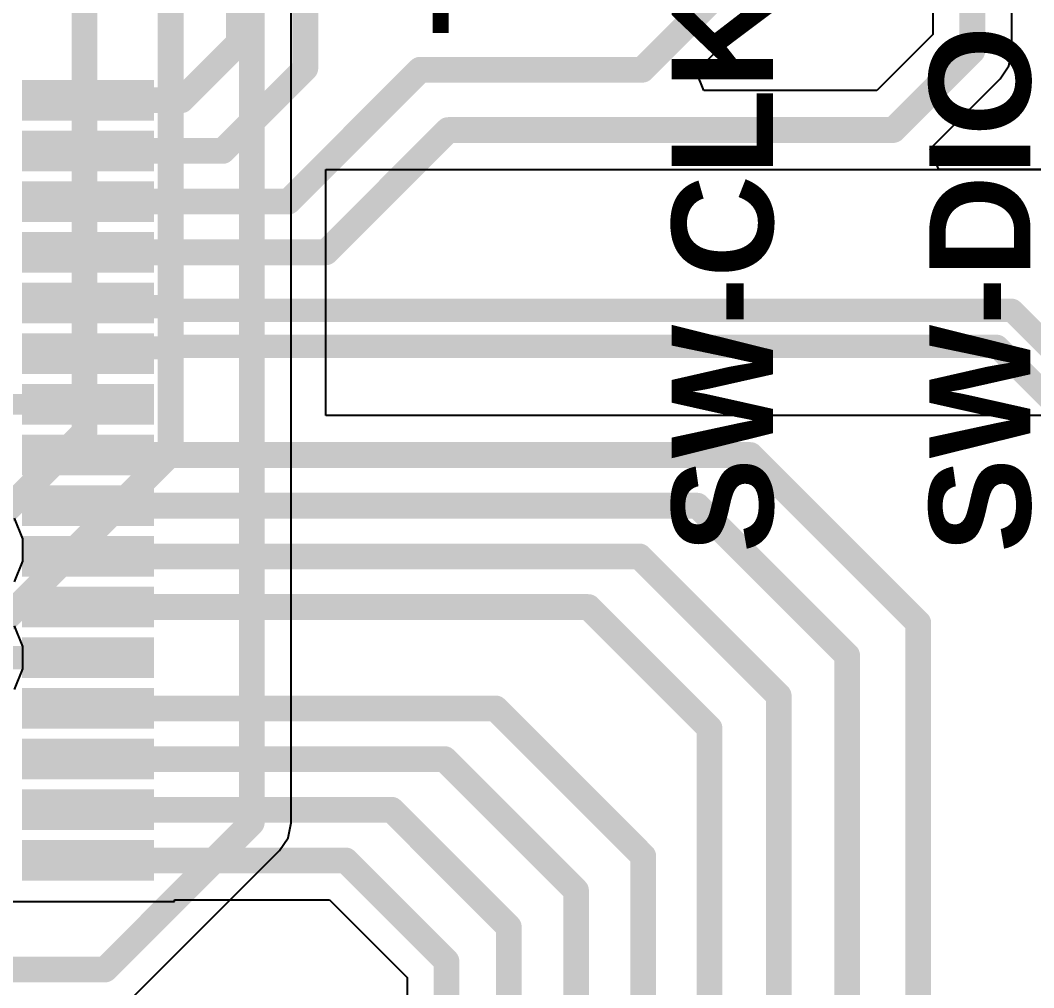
# Model space of a CAD drawing. Header units: inches. Extents: x 0 to 5401, y 0 to 5414.
# Drawn here: x 81.64 to 91.64, y 56.56 to 66.1 of the extents above; entities that cross this region are included whole.
import ezdxf

# ---------------------------------------------------------------- set-up
doc = ezdxf.new("R2010")
doc.units = ezdxf.units.IN
for name, color, linetype in [('Bottom Layer', 5, 'Continuous'), ('Layer 1', 16, 'Continuous'), ('Layer 2', 76, 'Continuous'), ('Top Layer', 1, 'Continuous'), ('Top Overlay', 2, 'Continuous'), ('Top Paste', 8, 'Continuous'), ('Top Solder', 216, 'Continuous')]:
    doc.layers.add(name, color=color, linetype=linetype)
doc.styles.add('Arial_Bold', font='', dxfattribs={"height": 0.2})
doc.styles.get('Arial_Bold').set_extended_font_data('Arial', bold=True)

# ---------------------------------------------------------------- blocks, each defined once
blk = doc.blocks.new('LQFP_64_10_10__35')
at = {"layer": 'Top Layer'}
for points in [[(6.349899669999999, 3.9000557), (6.349899669999999, 3.6000563), (5.149899529999999, 3.6000563), (5.149899529999999, 3.9000557)], [(6.349899669999999, 3.399929699999999), (6.349899669999999, 3.0999303), (5.149899529999999, 3.0999303), (5.149899529999999, 3.399929699999999)], [(6.349899669999999, 2.9000577), (6.349899669999999, 2.6000583), (5.149899529999999, 2.6000583), (5.149899529999999, 2.9000577)], [(6.349899669999999, 2.3999317), (6.349899669999999, 2.0999323), (5.149899529999999, 2.0999323), (5.149899529999999, 2.3999317)], [(6.349899669999999, 1.9000597), (6.349899669999999, 1.6000603), (5.149899529999999, 1.6000603), (5.149899529999999, 1.9000597)], [(6.349899669999999, 1.3999337), (6.349899669999999, 1.0999343), (5.149899529999999, 1.0999343), (5.149899529999999, 1.3999337)], [(6.349899669999999, 0.9000616999999999), (6.349899669999999, 0.6000622999999998), (5.149899529999999, 0.6000623000000002), (5.149899529999999, 0.9000617000000002)], [(6.349899669999999, 0.3999356999999998), (6.349899669999999, 0.09993629999999988), (5.149899529999999, 0.09993630000000009), (5.149899529999999, 0.3999357000000001)], [(6.349899669999999, -0.09993630000000009), (6.349899669999999, -0.3999357000000001), (5.149899529999999, -0.3999356999999998), (5.149899529999999, -0.09993629999999988)], [(6.349899669999999, -0.6000623000000002), (6.349899669999999, -0.9000617000000002), (5.149899529999999, -0.9000616999999999), (5.149899529999999, -0.6000622999999998)], [(6.349899669999999, -1.0999343), (6.349899669999999, -1.3999337), (5.149899529999999, -1.3999337), (5.149899529999999, -1.0999343)], [(6.349899669999999, -1.6000603), (6.349899669999999, -1.9000597), (5.149899529999999, -1.9000597), (5.149899529999999, -1.6000603)], [(6.349899669999999, -2.0999323), (6.349899669999999, -2.3999317), (5.149899529999999, -2.3999317), (5.149899529999999, -2.0999323)], [(6.349899669999999, -2.6000583), (6.349899669999999, -2.9000577), (5.149899529999999, -2.9000577), (5.149899529999999, -2.6000583)], [(6.349899669999999, -3.0999303), (6.349899669999999, -3.399929699999999), (5.149899529999999, -3.399929699999999), (5.149899529999999, -3.0999303)], [(6.349899669999999, -3.6000563), (6.349899669999999, -3.9000557), (5.149899529999999, -3.9000557), (5.149899529999999, -3.6000563)]]:
    blk.add_hatch(color=1, dxfattribs=at).paths.add_polyline_path(points)
at = {"layer": 'Top Paste'}
for points in [[(6.349899669999999, 3.9000557), (6.349899669999999, 3.6000563), (5.149899529999999, 3.6000563), (5.149899529999999, 3.9000557)], [(6.349899669999999, 3.399929699999999), (6.349899669999999, 3.0999303), (5.149899529999999, 3.0999303), (5.149899529999999, 3.399929699999999)], [(6.349899669999999, 2.9000577), (6.349899669999999, 2.6000583), (5.149899529999999, 2.6000583), (5.149899529999999, 2.9000577)], [(6.349899669999999, 2.3999317), (6.349899669999999, 2.0999323), (5.149899529999999, 2.0999323), (5.149899529999999, 2.3999317)], [(6.349899669999999, 1.9000597), (6.349899669999999, 1.6000603), (5.149899529999999, 1.6000603), (5.149899529999999, 1.9000597)], [(6.349899669999999, 1.3999337), (6.349899669999999, 1.0999343), (5.149899529999999, 1.0999343), (5.149899529999999, 1.3999337)], [(6.349899669999999, 0.9000616999999999), (6.349899669999999, 0.6000622999999998), (5.149899529999999, 0.6000623000000002), (5.149899529999999, 0.9000617000000002)], [(6.349899669999999, 0.3999356999999998), (6.349899669999999, 0.09993629999999988), (5.149899529999999, 0.09993630000000009), (5.149899529999999, 0.3999357000000001)], [(6.349899669999999, -0.09993630000000009), (6.349899669999999, -0.3999357000000001), (5.149899529999999, -0.3999356999999998), (5.149899529999999, -0.09993629999999988)], [(6.349899669999999, -0.6000623000000002), (6.349899669999999, -0.9000617000000002), (5.149899529999999, -0.9000616999999999), (5.149899529999999, -0.6000622999999998)], [(6.349899669999999, -1.0999343), (6.349899669999999, -1.3999337), (5.149899529999999, -1.3999337), (5.149899529999999, -1.0999343)], [(6.349899669999999, -1.6000603), (6.349899669999999, -1.9000597), (5.149899529999999, -1.9000597), (5.149899529999999, -1.6000603)], [(6.349899669999999, -2.0999323), (6.349899669999999, -2.3999317), (5.149899529999999, -2.3999317), (5.149899529999999, -2.0999323)], [(6.349899669999999, -2.6000583), (6.349899669999999, -2.9000577), (5.149899529999999, -2.9000577), (5.149899529999999, -2.6000583)], [(6.349899669999999, -3.0999303), (6.349899669999999, -3.399929699999999), (5.149899529999999, -3.399929699999999), (5.149899529999999, -3.0999303)], [(6.349899669999999, -3.6000563), (6.349899669999999, -3.9000557), (5.149899529999999, -3.9000557), (5.149899529999999, -3.6000563)]]:
    blk.add_hatch(color=8, dxfattribs=at).paths.add_polyline_path(points)
at = {"layer": 'Top Solder'}
for points in [[(6.400699670000001, 3.9508557), (6.400699670000001, 3.5492563), (5.09909953, 3.5492563), (5.09909953, 3.9508557)], [(6.400699670000001, 3.4507297), (6.400699670000001, 3.0491303), (5.09909953, 3.0491303), (5.09909953, 3.4507297)], [(6.400699670000001, 2.9508577), (6.400699670000001, 2.5492583), (5.09909953, 2.5492583), (5.09909953, 2.9508577)], [(6.400699670000001, 2.4507317), (6.400699670000001, 2.0491323), (5.09909953, 2.0491323), (5.09909953, 2.4507317)], [(6.400699670000001, 1.9508597), (6.400699670000001, 1.5492603), (5.09909953, 1.5492603), (5.09909953, 1.9508597)], [(6.400699670000001, 1.4507337), (6.400699670000001, 1.0491343), (5.09909953, 1.0491343), (5.09909953, 1.4507337)], [(6.400699670000001, 0.9508616999999998), (6.400699670000001, 0.5492622999999999), (5.09909953, 0.5492623000000001), (5.09909953, 0.9508617)], [(6.400699670000001, 0.4507356999999998), (6.400699670000001, 0.04913629999999989), (5.09909953, 0.0491363000000001), (5.09909953, 0.4507357000000001)], [(6.400699670000001, -0.0491363000000001), (6.400699670000001, -0.4507357000000001), (5.09909953, -0.4507356999999998), (5.09909953, -0.04913629999999989)], [(6.400699670000001, -0.5492623000000001), (6.400699670000001, -0.9508617), (5.09909953, -0.9508616999999998), (5.09909953, -0.5492622999999999)], [(6.400699670000001, -1.0491343), (6.400699670000001, -1.4507337), (5.09909953, -1.4507337), (5.09909953, -1.0491343)], [(6.400699670000001, -1.5492603), (6.400699670000001, -1.9508597), (5.09909953, -1.9508597), (5.09909953, -1.5492603)], [(6.400699670000001, -2.0491323), (6.400699670000001, -2.4507317), (5.09909953, -2.4507317), (5.09909953, -2.0491323)], [(6.400699670000001, -2.5492583), (6.400699670000001, -2.9508577), (5.09909953, -2.9508577), (5.09909953, -2.5492583)], [(6.400699670000001, -3.0491303), (6.400699670000001, -3.4507297), (5.09909953, -3.4507297), (5.09909953, -3.0491303)], [(6.400699670000001, -3.5492563), (6.400699670000001, -3.9508557), (5.09909953, -3.9508557), (5.09909953, -3.5492563)]]:
    blk.add_hatch(color=216, dxfattribs=at).paths.add_polyline_path(points)

msp = doc.modelspace()

# ---------------------------------------------------------------- linework, layer by layer
at = {"layer": 'Bottom Layer'}
for p, q in [((84.31007776, 58.18481123999999), (84.31007776, 75.17916892)), ((84.28050707999999, 58.03615266), (84.31007776, 58.18481123999999)), ((84.19629846, 57.91012547999999), (84.28050707999999, 58.03615266)), ((82.74849846, 56.46232547999999), (84.19629846, 57.91012547999999))]:
    msp.add_line(p, q, dxfattribs=at)
for points in [[(83.9216127, 58.18481123999999, 0.254, 0.254, 0), (83.9216127, 75.17916892, 0.254, 0.254, 0)], [(83.12132981999999, 61.82517479999999, 0.254, 0.254, 0), (83.12132981999999, 68.80697948, 0.254, 0.254, 0)], [(82.2706127, 62.03743244, 0.254, 0.254, 0), (82.2706127, 68.28609660000001, 0.254, 0.254, 0)], [(81.10923326, 60.87605299999999, 0.254, 0.254, 0), (82.2706127, 62.03743244, 0.254, 0.254, 0)], [(81.10923326, 59.81307824, 0.254, 0.254, 0), (83.12132981999999, 61.82517479999999, 0.254, 0.254, 0)], [(82.4738127, 56.73701123999999, 0.254, 0.254, 0), (83.9216127, 58.18481123999999, 0.254, 0.254, 0)], [(63.43564909999999, 56.73701123999999, 0.254, 0.254, 0), (82.4738127, 56.73701123999999, 0.254, 0.254, 0)]]:
    msp.add_lwpolyline(points, format="xyseb", dxfattribs=at)
for points in [[(82.2071127, 62.03743244, 0.127, 0.127, 1), (82.33411269999999, 62.03743244, 0.127, 0.127, 1)], [(82.2071127, 62.03743244, 0.127, 0.127, 1), (82.33411269999999, 62.03743244, 0.127, 0.127, 1)], [(83.05782982, 61.82517479999999, 0.127, 0.127, 1), (83.18482982, 61.82517479999999, 0.127, 0.127, 1)], [(83.05782982, 61.82517479999999, 0.127, 0.127, 1), (83.18482982, 61.82517479999999, 0.127, 0.127, 1)], [(83.85811269999999, 58.18481123999999, 0.127, 0.127, 1), (83.98511269999999, 58.18481123999999, 0.127, 0.127, 1)], [(83.85811269999999, 58.18481123999999, 0.127, 0.127, 1), (83.98511269999999, 58.18481123999999, 0.127, 0.127, 1)], [(82.41031269999999, 56.73701123999999, 0.127, 0.127, 1), (82.53731269999999, 56.73701123999999, 0.127, 0.127, 1)], [(82.41031269999999, 56.73701123999999, 0.127, 0.127, 1), (82.53731269999999, 56.73701123999999, 0.127, 0.127, 1)]]:
    msp.add_lwpolyline(points, format="xyseb", close=True, dxfattribs=at)
at = {"layer": 'Layer 1'}
for p, q in [((81.66323265999999, 60.98625089999999), (81.57889195999999, 61.18986745999999)), ((81.66323265999999, 60.7658551), (81.66323265999999, 60.98625089999999)), ((81.57889195999999, 60.56223854), (81.66323265999999, 60.7658551)), ((81.66323265999999, 59.92327613999999), (81.57889195999999, 60.1268927)), ((81.66323265999999, 59.70288034), (81.66323265999999, 59.92327613999999)), ((81.57889195999999, 59.49926377999999), (81.66323265999999, 59.70288034))]:
    msp.add_line(p, q, dxfattribs=at)
at = {"layer": 'Layer 2'}
for p, q in [((81.66323265999999, 60.98625089999999), (81.57889195999999, 61.18986745999999)), ((81.66323265999999, 60.7658551), (81.66323265999999, 60.98625089999999)), ((81.57889195999999, 60.56223854), (81.66323265999999, 60.7658551)), ((81.66323265999999, 59.92327613999999), (81.57889195999999, 60.1268927)), ((81.66323265999999, 59.70288034), (81.66323265999999, 59.92327613999999)), ((81.57889195999999, 59.49926377999999), (81.66323265999999, 59.70288034))]:
    msp.add_line(p, q, dxfattribs=at)
at = {"layer": 'Top Layer'}
for p, q in [((90.64514763999999, 68.60232151999999), (90.64514763999999, 65.96083073999999)), ((91.42207776, 65.79992428), (91.42207776, 68.60232151999999)), ((88.79369846, 66.08204715999999), (88.87790708, 66.20807434)), ((88.30732402, 65.59567272), (88.79369846, 66.08204715999999)), ((90.64514763999999, 65.96083073999999), (90.09225568, 65.40793878)), ((91.39250707999999, 65.6512657), (91.42207776, 65.79992428)), ((91.30829845999999, 65.52523852), (91.39250707999999, 65.6512657)), ((88.38508612, 65.40793878), (88.30732402, 65.59567272)), ((90.6172686, 64.83420865999999), (91.30829845999999, 65.52523852)), ((90.09225568, 65.40793878), (88.38508612, 65.40793878)), ((90.70143911999999, 64.63100865999999), (90.6172686, 64.83420865999999)), ((84.65348576, 62.2014123), (84.65348576, 64.63100865999999)), ((84.65348576, 64.63100865999999), (94.65995292, 64.63100865999999)), ((94.65995292, 64.63100865999999), (90.70143911999999, 64.63100865999999)), ((94.65995292, 62.2014123), (84.65348576, 62.2014123)), ((83.15951109999999, 57.40895553999999), (83.15951109999999, 57.42449017999999)), ((83.15951109999999, 57.42449017999999), (84.68788751999999, 57.42449017999999)), ((84.68788751999999, 57.42449017999999), (85.45468812, 56.65768957999999)), ((81.45151349999999, 57.40895553999999), (83.15951109999999, 57.40895553999999)), ((85.45468812, 56.65768957999999), (85.45468812, 49.54192276))]:
    msp.add_line(p, q, dxfattribs=at)
for points in [[(83.7946127, 65.88101123999999, 0.254, 0.254, 0), (83.7946127, 73.87969475999999, 0.254, 0.254, 0)], [(84.45068453999998, 65.62908642, 0.254, 0.254, 0), (84.45068453999998, 73.49030259999999, 0.254, 0.254, 0)], [(91.03361269999999, 65.79992428, 0.254, 0.254, 0), (91.03361269999999, 69.58941124, 0.254, 0.254, 0)], [(87.77666214, 65.61438236000001, 0.254, 0.254, 0), (88.51901269999999, 66.35673292, 0.254, 0.254, 0)], [(83.22666869999999, 65.31306724, 0.254, 0.254, 0), (83.7946127, 65.88101123999999, 0.254, 0.254, 0)], [(90.25316213999999, 65.01947372, 0.254, 0.254, 0), (91.03361269999999, 65.79992428, 0.254, 0.254, 0)], [(83.63453935999999, 64.81294124, 0.254, 0.254, 0), (84.45068453999998, 65.62908642, 0.254, 0.254, 0)], [(84.28195742, 64.31306923999999, 0.254, 0.254, 0), (85.58327054, 65.61438236000001, 0.254, 0.254, 0)], [(85.58327054, 65.61438236000001, 0.254, 0.254, 0), (87.77666214, 65.61438236000001, 0.254, 0.254, 0)], [(82.3055123, 65.31306724, 0.254, 0.254, 0), (83.22666869999999, 65.31306724, 0.254, 0.254, 0)], [(84.65348576, 63.81294323999999, 0.254, 0.254, 0), (85.86001624, 65.01947372, 0.254, 0.254, 0)], [(85.86001624, 65.01947372, 0.254, 0.254, 0), (90.25316213999999, 65.01947372, 0.254, 0.254, 0)], [(82.3055123, 64.81294124, 0.254, 0.254, 0), (83.63453935999999, 64.81294124, 0.254, 0.254, 0)], [(82.3055123, 64.31306923999999, 0.254, 0.254, 0), (84.28195742, 64.31306923999999, 0.254, 0.254, 0)], [(82.3055123, 63.81294323999999, 0.254, 0.254, 0), (84.65348576, 63.81294323999999, 0.254, 0.254, 0)], [(82.3055123, 63.31854747999999, 0.2286, 0.2286, 0), (82.34668823999999, 63.27737154, 0.2286, 0.2286, 0)], [(82.34668823999999, 63.27737154, 0.2286, 0.2286, 0), (83.07601876, 63.27737154, 0.2286, 0.2286, 0)], [(83.07601876, 63.27737154, 0.2286, 0.2286, 0), (83.11258206, 63.24080823999999, 0.2286, 0.2286, 0)], [(83.11258206, 63.24080823999999, 0.2286, 0.2286, 0), (91.4246076, 63.24080823999999, 0.2286, 0.2286, 0)], [(91.4246076, 63.24080823999999, 0.2286, 0.2286, 0), (92.73140965999998, 61.93400617999999, 0.2286, 0.2286, 0)], [(82.3055123, 62.87097153999999, 0.2286, 0.2286, 0), (83.09834536, 62.87097153999999, 0.2286, 0.2286, 0)], [(83.09834536, 62.87097153999999, 0.2286, 0.2286, 0), (83.11258206, 62.88520824, 0.2286, 0.2286, 0)], [(83.11258206, 62.88520824, 0.2286, 0.2286, 0), (91.27731553999999, 62.88520824, 0.2286, 0.2286, 0)], [(91.27731553999999, 62.88520824, 0.2286, 0.2286, 0), (92.37580966, 61.78671412, 0.2286, 0.2286, 0)], [(81.38202164, 62.31307324, 0.2032, 0.2032, 0), (82.3055123, 62.31307324, 0.2032, 0.2032, 0)], [(82.3055123, 61.81294723999999, 0.254, 0.254, 0), (88.84335038, 61.81294723999999, 0.254, 0.254, 0)], [(88.84335038, 61.81294723999999, 0.254, 0.254, 0), (90.50021269999999, 60.15608491999999, 0.254, 0.254, 0)], [(82.3055123, 61.31307523999999, 0.254, 0.254, 0), (88.32031357999999, 61.31307523999999, 0.254, 0.254, 0)], [(88.32031357999999, 61.31307523999999, 0.254, 0.254, 0), (89.79807541999999, 59.8353134, 0.254, 0.254, 0)], [(82.3055123, 60.81294924, 0.254, 0.254, 0), (87.7478687, 60.81294924, 0.254, 0.254, 0)], [(87.7478687, 60.81294924, 0.254, 0.254, 0), (89.12249638, 59.43832155999999, 0.254, 0.254, 0)], [(82.3055123, 60.31307724, 0.254, 0.254, 0), (87.24372949999999, 60.31307724, 0.254, 0.254, 0)], [(87.24372949999999, 60.31307724, 0.254, 0.254, 0), (88.43970373999998, 59.11710299999999, 0.254, 0.254, 0)], [(90.50021269999999, 51.47093592, 0.254, 0.254, 0), (90.50021269999999, 60.15608491999999, 0.254, 0.254, 0)], [(81.10929676, 59.81301474, 0.2286, 0.2286, 0), (82.3054488, 59.81301474, 0.2286, 0.2286, 0)], [(82.3054488, 59.81301474, 0.2286, 0.2286, 0), (82.3055123, 59.81295124, 0.2286, 0.2286, 0)], [(89.79807541999999, 51.18010083999999, 0.254, 0.254, 0), (89.79807541999999, 59.8353134, 0.254, 0.254, 0)], [(89.12249638, 50.90026904, 0.254, 0.254, 0), (89.12249638, 59.43832155999999, 0.254, 0.254, 0)], [(82.3055123, 59.31307924, 0.254, 0.254, 0), (86.32801886, 59.31307924, 0.254, 0.254, 0)], [(86.32801886, 59.31307924, 0.254, 0.254, 0), (87.78575534, 57.85534275999999, 0.254, 0.254, 0)], [(88.43970373999998, 50.61744512, 0.254, 0.254, 0), (88.43970373999998, 59.11710299999999, 0.254, 0.254, 0)], [(82.3055123, 58.81295323999999, 0.254, 0.254, 0), (85.82509886, 58.81295323999999, 0.254, 0.254, 0)], [(85.82509886, 58.81295323999999, 0.254, 0.254, 0), (87.12219558, 57.51585652, 0.254, 0.254, 0)], [(82.3055123, 58.31308124, 0.254, 0.254, 0), (85.3020519, 58.31308124, 0.254, 0.254, 0)], [(85.3020519, 58.31308124, 0.254, 0.254, 0), (86.45863582, 57.15649732, 0.254, 0.254, 0)], [(82.3055123, 57.81295523999999, 0.254, 0.254, 0), (84.84879398, 57.81295523999999, 0.254, 0.254, 0)], [(84.84879398, 57.81295523999999, 0.254, 0.254, 0), (85.84315318, 56.81859604, 0.254, 0.254, 0)], [(87.78575534, 50.34656936, 0.254, 0.254, 0), (87.78575534, 57.85534275999999, 0.254, 0.254, 0)], [(87.12219558, 50.07171596, 0.254, 0.254, 0), (87.12219558, 57.51585652, 0.254, 0.254, 0)], [(86.45863582, 49.79686256, 0.254, 0.254, 0), (86.45863582, 57.15649732, 0.254, 0.254, 0)], [(85.84315318, 49.54192276, 0.254, 0.254, 0), (85.84315318, 56.81859604, 0.254, 0.254, 0)]]:
    msp.add_lwpolyline(points, format="xyseb", dxfattribs=at)
for points in [[(83.7311127, 65.88101123999999, 0.127, 0.127, 1), (83.85811269999999, 65.88101123999999, 0.127, 0.127, 1)], [(83.7311127, 65.88101123999999, 0.127, 0.127, 1), (83.85811269999999, 65.88101123999999, 0.127, 0.127, 1)], [(90.9701127, 65.79992428, 0.127, 0.127, 1), (91.0971127, 65.79992428, 0.127, 0.127, 1)], [(90.9701127, 65.79992428, 0.127, 0.127, 1), (91.0971127, 65.79992428, 0.127, 0.127, 1)], [(84.38718453999999, 65.62908642, 0.127, 0.127, 1), (84.51418454, 65.62908642, 0.127, 0.127, 1)], [(84.38718453999999, 65.62908642, 0.127, 0.127, 1), (84.51418454, 65.62908642, 0.127, 0.127, 1)], [(85.51977054, 65.61438236000001, 0.127, 0.127, 1), (85.64677053999999, 65.61438236000001, 0.127, 0.127, 1)], [(85.51977054, 65.61438236000001, 0.127, 0.127, 1), (85.64677053999999, 65.61438236000001, 0.127, 0.127, 1)], [(87.71316214, 65.61438236000001, 0.127, 0.127, 1), (87.84016214, 65.61438236000001, 0.127, 0.127, 1)], [(87.71316214, 65.61438236000001, 0.127, 0.127, 1), (87.84016214, 65.61438236000001, 0.127, 0.127, 1)], [(82.2420123, 65.31306724, 0.127, 0.127, 1), (82.3690123, 65.31306724, 0.127, 0.127, 1)], [(83.1631687, 65.31306724, 0.127, 0.127, 1), (83.2901687, 65.31306724, 0.127, 0.127, 1)], [(83.1631687, 65.31306724, 0.127, 0.127, 1), (83.2901687, 65.31306724, 0.127, 0.127, 1)], [(85.79651623999999, 65.01947372, 0.127, 0.127, 1), (85.92351623999998, 65.01947372, 0.127, 0.127, 1)], [(85.79651623999999, 65.01947372, 0.127, 0.127, 1), (85.92351623999998, 65.01947372, 0.127, 0.127, 1)], [(90.18966214, 65.01947372, 0.127, 0.127, 1), (90.31666213999999, 65.01947372, 0.127, 0.127, 1)], [(90.18966214, 65.01947372, 0.127, 0.127, 1), (90.31666213999999, 65.01947372, 0.127, 0.127, 1)], [(82.2420123, 64.81294124, 0.127, 0.127, 1), (82.3690123, 64.81294124, 0.127, 0.127, 1)], [(83.57103936, 64.81294124, 0.127, 0.127, 1), (83.69803936, 64.81294124, 0.127, 0.127, 1)], [(83.57103936, 64.81294124, 0.127, 0.127, 1), (83.69803936, 64.81294124, 0.127, 0.127, 1)], [(82.2420123, 64.31306923999999, 0.127, 0.127, 1), (82.3690123, 64.31306923999999, 0.127, 0.127, 1)], [(84.21845742, 64.31306923999999, 0.127, 0.127, 1), (84.34545741999999, 64.31306923999999, 0.127, 0.127, 1)], [(84.21845742, 64.31306923999999, 0.127, 0.127, 1), (84.34545741999999, 64.31306923999999, 0.127, 0.127, 1)], [(82.2420123, 63.81294323999999, 0.127, 0.127, 1), (82.3690123, 63.81294323999999, 0.127, 0.127, 1)], [(84.58998575999999, 63.81294323999999, 0.127, 0.127, 1), (84.71698576, 63.81294323999999, 0.127, 0.127, 1)], [(84.58998575999999, 63.81294323999999, 0.127, 0.127, 1), (84.71698576, 63.81294323999999, 0.127, 0.127, 1)], [(82.2483623, 63.31854747999999, 0.1143, 0.1143, 1), (82.3626623, 63.31854747999999, 0.1143, 0.1143, 1)], [(82.28953824, 63.27737154, 0.1143, 0.1143, 1), (82.40383824, 63.27737154, 0.1143, 0.1143, 1)], [(82.28953824, 63.27737154, 0.1143, 0.1143, 1), (82.40383824, 63.27737154, 0.1143, 0.1143, 1)], [(83.01886875999999, 63.27737154, 0.1143, 0.1143, 1), (83.13316875999999, 63.27737154, 0.1143, 0.1143, 1)], [(83.01886875999999, 63.27737154, 0.1143, 0.1143, 1), (83.13316875999999, 63.27737154, 0.1143, 0.1143, 1)], [(83.05543205999999, 63.24080823999999, 0.1143, 0.1143, 1), (83.16973206, 63.24080823999999, 0.1143, 0.1143, 1)], [(83.05543205999999, 63.24080823999999, 0.1143, 0.1143, 1), (83.16973206, 63.24080823999999, 0.1143, 0.1143, 1)], [(91.3674576, 63.24080823999999, 0.1143, 0.1143, 1), (91.4817576, 63.24080823999999, 0.1143, 0.1143, 1)], [(91.3674576, 63.24080823999999, 0.1143, 0.1143, 1), (91.4817576, 63.24080823999999, 0.1143, 0.1143, 1)], [(82.2483623, 62.87097153999999, 0.1143, 0.1143, 1), (82.3626623, 62.87097153999999, 0.1143, 0.1143, 1)], [(83.04119536, 62.87097153999999, 0.1143, 0.1143, 1), (83.15549535999999, 62.87097153999999, 0.1143, 0.1143, 1)], [(83.04119536, 62.87097153999999, 0.1143, 0.1143, 1), (83.15549535999999, 62.87097153999999, 0.1143, 0.1143, 1)], [(83.05543205999999, 62.88520824, 0.1143, 0.1143, 1), (83.16973206, 62.88520824, 0.1143, 0.1143, 1)], [(83.05543205999999, 62.88520824, 0.1143, 0.1143, 1), (83.16973206, 62.88520824, 0.1143, 0.1143, 1)], [(91.22016554, 62.88520824, 0.1143, 0.1143, 1), (91.33446554, 62.88520824, 0.1143, 0.1143, 1)], [(91.22016554, 62.88520824, 0.1143, 0.1143, 1), (91.33446554, 62.88520824, 0.1143, 0.1143, 1)], [(82.2547123, 62.31307324, 0.1016, 0.1016, 1), (82.3563123, 62.31307324, 0.1016, 0.1016, 1)], [(82.2420123, 61.81294723999999, 0.127, 0.127, 1), (82.3690123, 61.81294723999999, 0.127, 0.127, 1)], [(88.77985038, 61.81294723999999, 0.127, 0.127, 1), (88.90685038, 61.81294723999999, 0.127, 0.127, 1)], [(88.77985038, 61.81294723999999, 0.127, 0.127, 1), (88.90685038, 61.81294723999999, 0.127, 0.127, 1)], [(82.2420123, 61.31307523999999, 0.127, 0.127, 1), (82.3690123, 61.31307523999999, 0.127, 0.127, 1)], [(88.25681358, 61.31307523999999, 0.127, 0.127, 1), (88.38381358, 61.31307523999999, 0.127, 0.127, 1)], [(88.25681358, 61.31307523999999, 0.127, 0.127, 1), (88.38381358, 61.31307523999999, 0.127, 0.127, 1)], [(82.2420123, 60.81294924, 0.127, 0.127, 1), (82.3690123, 60.81294924, 0.127, 0.127, 1)], [(87.6843687, 60.81294924, 0.127, 0.127, 1), (87.81136869999999, 60.81294924, 0.127, 0.127, 1)], [(87.6843687, 60.81294924, 0.127, 0.127, 1), (87.81136869999999, 60.81294924, 0.127, 0.127, 1)], [(82.2420123, 60.31307724, 0.127, 0.127, 1), (82.3690123, 60.31307724, 0.127, 0.127, 1)], [(87.1802295, 60.31307724, 0.127, 0.127, 1), (87.30722949999999, 60.31307724, 0.127, 0.127, 1)], [(87.1802295, 60.31307724, 0.127, 0.127, 1), (87.30722949999999, 60.31307724, 0.127, 0.127, 1)], [(90.43671269999999, 60.15608491999999, 0.127, 0.127, 1), (90.5637127, 60.15608491999999, 0.127, 0.127, 1)], [(90.43671269999999, 60.15608491999999, 0.127, 0.127, 1), (90.5637127, 60.15608491999999, 0.127, 0.127, 1)], [(82.2482988, 59.81301474, 0.1143, 0.1143, 1), (82.36259879999999, 59.81301474, 0.1143, 0.1143, 1)], [(82.2482988, 59.81301474, 0.1143, 0.1143, 1), (82.36259879999999, 59.81301474, 0.1143, 0.1143, 1)], [(82.2483623, 59.81295124, 0.1143, 0.1143, 1), (82.3626623, 59.81295124, 0.1143, 0.1143, 1)], [(89.73457541999998, 59.8353134, 0.127, 0.127, 1), (89.86157542, 59.8353134, 0.127, 0.127, 1)], [(89.73457541999998, 59.8353134, 0.127, 0.127, 1), (89.86157542, 59.8353134, 0.127, 0.127, 1)], [(89.05899638, 59.43832155999999, 0.127, 0.127, 1), (89.18599637999999, 59.43832155999999, 0.127, 0.127, 1)], [(89.05899638, 59.43832155999999, 0.127, 0.127, 1), (89.18599637999999, 59.43832155999999, 0.127, 0.127, 1)], [(82.2420123, 59.31307924, 0.127, 0.127, 1), (82.3690123, 59.31307924, 0.127, 0.127, 1)], [(86.26451886, 59.31307924, 0.127, 0.127, 1), (86.39151885999999, 59.31307924, 0.127, 0.127, 1)], [(86.26451886, 59.31307924, 0.127, 0.127, 1), (86.39151885999999, 59.31307924, 0.127, 0.127, 1)], [(88.37620374, 59.11710299999999, 0.127, 0.127, 1), (88.50320373999999, 59.11710299999999, 0.127, 0.127, 1)], [(88.37620374, 59.11710299999999, 0.127, 0.127, 1), (88.50320373999999, 59.11710299999999, 0.127, 0.127, 1)], [(82.2420123, 58.81295323999999, 0.127, 0.127, 1), (82.3690123, 58.81295323999999, 0.127, 0.127, 1)], [(85.76159885999999, 58.81295323999999, 0.127, 0.127, 1), (85.88859885999999, 58.81295323999999, 0.127, 0.127, 1)], [(85.76159885999999, 58.81295323999999, 0.127, 0.127, 1), (85.88859885999999, 58.81295323999999, 0.127, 0.127, 1)], [(82.2420123, 58.31308124, 0.127, 0.127, 1), (82.3690123, 58.31308124, 0.127, 0.127, 1)], [(85.23855189999999, 58.31308124, 0.127, 0.127, 1), (85.3655519, 58.31308124, 0.127, 0.127, 1)], [(85.23855189999999, 58.31308124, 0.127, 0.127, 1), (85.3655519, 58.31308124, 0.127, 0.127, 1)], [(82.2420123, 57.81295523999999, 0.127, 0.127, 1), (82.3690123, 57.81295523999999, 0.127, 0.127, 1)], [(84.78529397999999, 57.81295523999999, 0.127, 0.127, 1), (84.91229398, 57.81295523999999, 0.127, 0.127, 1)], [(84.78529397999999, 57.81295523999999, 0.127, 0.127, 1), (84.91229398, 57.81295523999999, 0.127, 0.127, 1)], [(87.72225534, 57.85534275999999, 0.127, 0.127, 1), (87.84925534, 57.85534275999999, 0.127, 0.127, 1)], [(87.72225534, 57.85534275999999, 0.127, 0.127, 1), (87.84925534, 57.85534275999999, 0.127, 0.127, 1)], [(87.05869557999999, 57.51585652, 0.127, 0.127, 1), (87.18569557999999, 57.51585652, 0.127, 0.127, 1)], [(87.05869557999999, 57.51585652, 0.127, 0.127, 1), (87.18569557999999, 57.51585652, 0.127, 0.127, 1)], [(86.39513582, 57.15649732, 0.127, 0.127, 1), (86.52213581999999, 57.15649732, 0.127, 0.127, 1)], [(86.39513582, 57.15649732, 0.127, 0.127, 1), (86.52213581999999, 57.15649732, 0.127, 0.127, 1)], [(85.77965318, 56.81859604, 0.127, 0.127, 1), (85.90665317999999, 56.81859604, 0.127, 0.127, 1)], [(85.77965318, 56.81859604, 0.127, 0.127, 1), (85.90665317999999, 56.81859604, 0.127, 0.127, 1)]]:
    msp.add_lwpolyline(points, format="xyseb", close=True, dxfattribs=at)

# ---------------------------------------------------------------- block references
msp.add_blockref('LQFP_64_10_10__35', (76.5556127, 61.56301123999999))

# ---------------------------------------------------------------- texts
at = {"layer": 'Top Overlay', "style": 'Arial_Bold'}
for s, p in [('SW-CLK/BOOT0', (89.06751299999999, 60.84805966)), ('+3V3', (86.2693347, 65.91764058)), ('SW-DIO', (91.607513, 60.84805966))]:
    msp.add_text(s, height=1.00000054, rotation=90, dxfattribs=at).set_placement(p)

doc.saveas('drawing.dxf')
